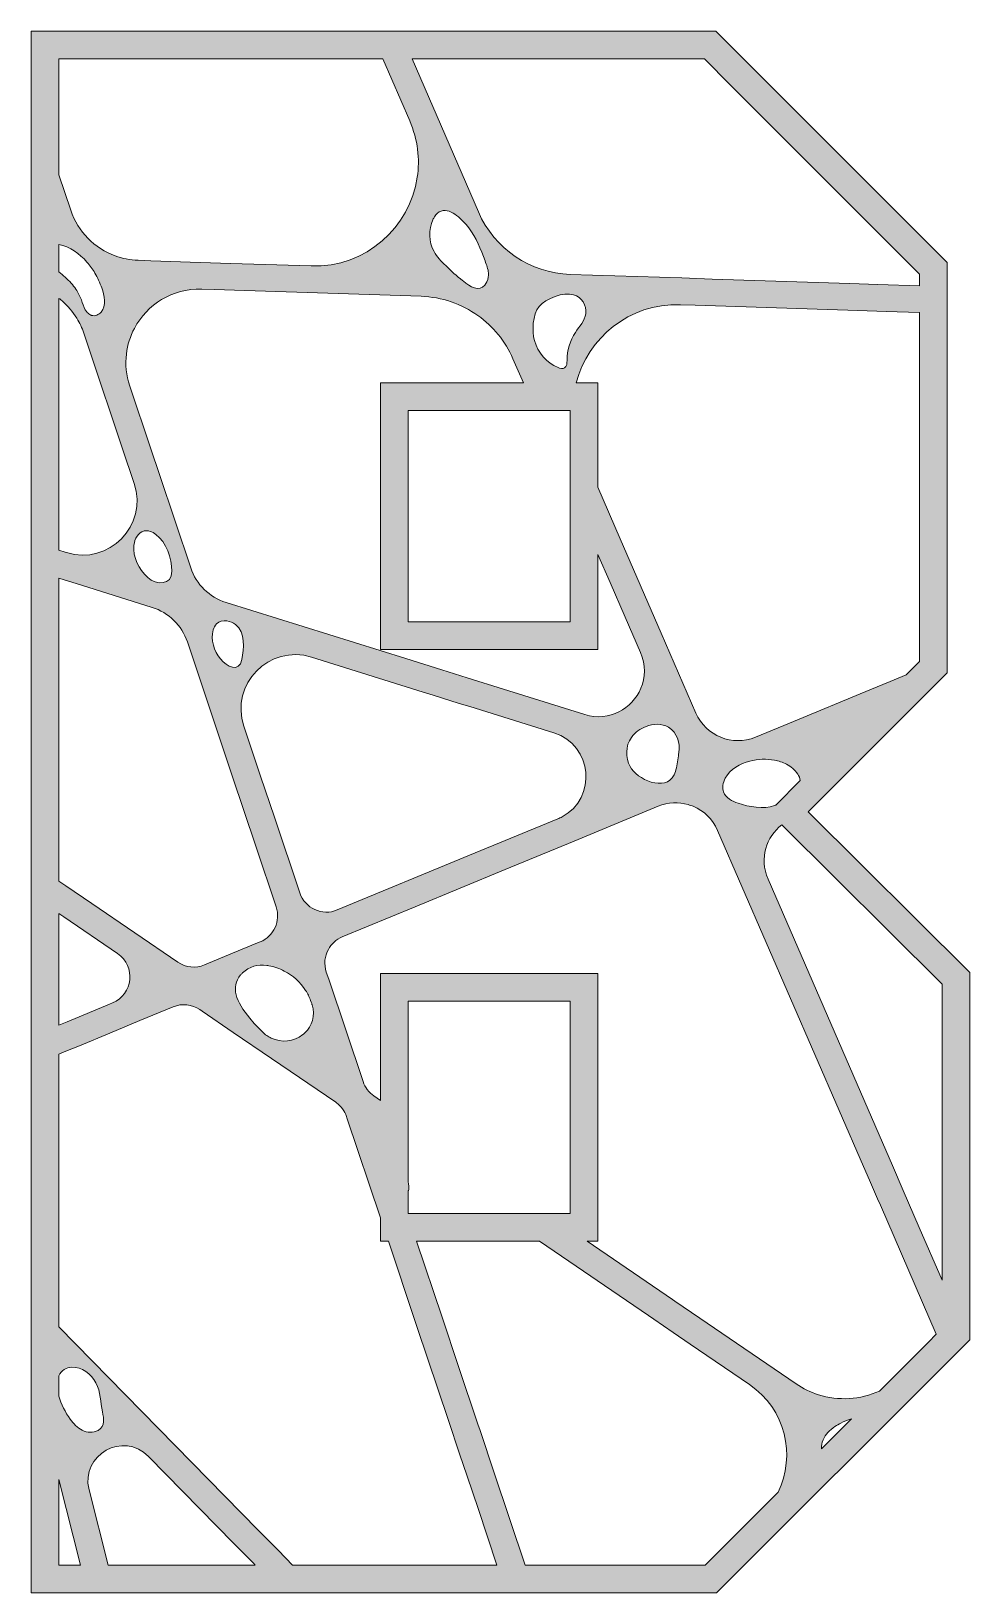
# Model space of a CAD drawing. Extents: x -1650 to 2650, y -4022 to 3022.
# Drawn here: x 183.4 to 450, y 2578.2 to 3021.8 of the extents above; entities that cross this region are included whole.
import ezdxf

# ---------------------------------------------------------------- set-up
doc = ezdxf.new("R2010")
doc.units = 0
doc.header["$MEASUREMENT"] = 0
doc.layers.add('Layer 1', color=7, linetype='Continuous')

msp = doc.modelspace()

# ---------------------------------------------------------------- hatches: boundary and pattern name
at = {"layer": 'Layer 1', "true_color": 0xffffff}
h = msp.add_hatch(color=7, dxfattribs=at)
h.dxf.hatch_style = 2
h.paths.add_polyline_path([(404.07, 2800.02), (443.58, 2839.52), (443.58, 2956.04), (377.86, 3021.75), (183.41, 3021.75), (183.41, 2578.25), (378.09, 2578.25), (410.77, 2610.89), (413.37, 2613.48), (423.48, 2623.58), (450, 2650.07), (450, 2754.38)])
edge = h.paths.add_edge_path()
edge.add_spline(control_points=[(435.72, 2842.77), (435.72, 2842.77), (431.91, 2838.96), (431.91, 2838.96), (431.91, 2838.96), (427.4, 2837.1), (427.4, 2837.1), (427.4, 2837.1), (421.65, 2834.71), (421.65, 2834.71), (421.65, 2834.71), (398.78, 2825.26), (398.78, 2825.26), (398.78, 2825.26), (389.1, 2821.26), (389.1, 2821.26), (382.55, 2818.56), (375.04, 2821.6), (372.22, 2828.1), (372.22, 2828.1), (362.38, 2850.78), (362.38, 2850.78), (362.38, 2850.78), (350.73, 2877.62), (350.73, 2877.62), (350.73, 2877.62), (344.36, 2892.28), (344.36, 2892.28), (344.36, 2892.28), (344.36, 2921.92), (344.36, 2921.92), (344.36, 2921.92), (338.23, 2921.92), (338.23, 2921.92), (341.53, 2934.57), (353.14, 2944.54), (367.79, 2944.07), (367.79, 2944.07), (371.98, 2943.93), (371.98, 2943.93), (371.98, 2943.93), (380.75, 2943.64), (380.75, 2943.64), (380.75, 2943.64), (418.2, 2942.43), (418.2, 2942.43), (418.2, 2942.43), (426.23, 2942.17), (426.23, 2942.17), (426.23, 2942.17), (435.72, 2941.86), (435.72, 2941.86), (435.72, 2941.86), (435.72, 2842.77), (435.72, 2842.77)], knot_values=[0, 0, 0, 0, 1, 1, 1, 2, 2, 2, 3, 3, 3, 4, 4, 4, 5, 5, 5, 6, 6, 6, 7, 7, 7, 8, 8, 8, 9, 9, 9, 10, 10, 10, 11, 11, 11, 12, 12, 12, 13, 13, 13, 14, 14, 14, 15, 15, 15, 16, 16, 16, 17, 17, 17, 18, 18, 18, 18], degree=3, periodic=1)
edge = h.paths.add_edge_path()
edge.add_spline(control_points=[(270.36, 2772.17), (266.06, 2770.4), (261.17, 2772.63), (259.69, 2777.03), (259.69, 2777.03), (252.47, 2798.56), (252.47, 2798.56), (252.47, 2798.56), (248.58, 2810.18), (248.58, 2810.18), (248.58, 2810.18), (243.82, 2824.34), (243.82, 2824.34), (239.82, 2836.28), (251.03, 2847.72), (263.05, 2843.97), (263.05, 2843.97), (294.76, 2834.06), (294.76, 2834.06), (294.76, 2834.06), (297.62, 2833.17), (297.62, 2833.17), (297.62, 2833.17), (305, 2830.86), (305, 2830.86), (305, 2830.86), (307.95, 2829.94), (307.95, 2829.94), (307.95, 2829.94), (331.87, 2822.47), (331.87, 2822.47), (343.03, 2818.99), (344.13, 2803.91), (334.2, 2798.64), (333.8, 2798.42), (333.39, 2798.24), (332.96, 2798.06), (332.96, 2798.06), (307.92, 2787.7), (307.92, 2787.7), (307.92, 2787.7), (270.36, 2772.17), (270.36, 2772.17)], knot_values=[0, 0, 0, 0, 1, 1, 1, 2, 2, 2, 3, 3, 3, 4, 4, 4, 5, 5, 5, 6, 6, 6, 7, 7, 7, 8, 8, 8, 9, 9, 9, 10, 10, 10, 11, 11, 11, 12, 12, 12, 13, 13, 13, 14, 14, 14, 14], degree=3, periodic=1)
edge = h.paths.add_edge_path()
edge.add_spline(control_points=[(261.35, 2749.32), (261.92, 2748.43), (262.4, 2747.49), (262.78, 2746.49), (263.07, 2745.72), (263.18, 2745.27), (263.18, 2745.27), (264.23, 2742.13), (263.18, 2739.22), (261.14, 2737.28), (260.96, 2737.1), (260.76, 2736.93), (260.56, 2736.78), (257.99, 2734.72), (254.5, 2734.42), (251.61, 2735.77), (250.7, 2736.19), (249.86, 2736.77), (249.11, 2737.52), (247.81, 2738.83), (246.59, 2740.13), (245.51, 2741.41), (243.57, 2743.72), (242.13, 2745.97), (241.61, 2748.11), (241.12, 2750.09), (241.43, 2751.97), (242.88, 2753.71), (243.06, 2753.92), (243.24, 2754.12), (243.44, 2754.31), (245.24, 2756.06), (247.81, 2756.82), (250.33, 2756.45), (250.52, 2756.42), (250.73, 2756.38), (250.92, 2756.35), (252.46, 2756.06), (253.93, 2755.55), (255.3, 2754.84), (257.74, 2753.57), (259.84, 2751.69), (261.35, 2749.32)], knot_values=[0, 0, 0, 0, 1, 1, 1, 2, 2, 2, 3, 3, 3, 4, 4, 4, 5, 5, 5, 6, 6, 6, 7, 7, 7, 8, 8, 8, 9, 9, 9, 10, 10, 10, 11, 11, 11, 12, 12, 12, 13, 13, 13, 14, 14, 14, 14], degree=3, periodic=1)
edge = h.paths.add_edge_path()
edge.add_spline(control_points=[(237.19, 2843.46), (235.37, 2845.78), (234.27, 2848.89), (235.09, 2851.72), (235.28, 2852.35), (235.57, 2852.96), (236.04, 2853.42), (236.79, 2854.16), (237.93, 2854.39), (238.97, 2854.25), (239.87, 2854.13), (240.73, 2853.77), (241.43, 2853.22), (244.29, 2850.95), (243.83, 2846.47), (243.22, 2843.28), (242.49, 2839.47), (238.96, 2841.23), (237.19, 2843.46)], knot_values=[0, 0, 0, 0, 1, 1, 1, 2, 2, 2, 3, 3, 3, 4, 4, 4, 5, 5, 5, 6, 6, 6, 6], degree=3, periodic=1)
edge = h.paths.add_edge_path()
edge.add_spline(control_points=[(340.68, 2827.69), (340.68, 2827.69), (317.54, 2834.92), (317.54, 2834.92), (317.54, 2834.92), (307.22, 2838.14), (307.22, 2838.14), (307.22, 2838.14), (300.06, 2840.38), (300.06, 2840.38), (300.06, 2840.38), (289.81, 2843.58), (289.81, 2843.58), (289.81, 2843.58), (238.75, 2859.53), (238.75, 2859.53), (234.03, 2861), (230.3, 2864.65), (228.72, 2869.35), (228.72, 2869.35), (219.83, 2895.85), (219.83, 2895.85), (219.83, 2895.85), (217.38, 2903.18), (217.38, 2903.18), (217.38, 2903.18), (211.4, 2920.99), (211.4, 2920.99), (210.37, 2924.06), (210.09, 2927.14), (210.45, 2930.08), (210.75, 2932.66), (211.54, 2935.14), (212.73, 2937.37), (216.29, 2944.07), (223.4, 2948.76), (231.86, 2948.48), (231.86, 2948.48), (235.39, 2948.37), (235.39, 2948.37), (235.39, 2948.37), (244.11, 2948.08), (244.11, 2948.08), (244.11, 2948.08), (294.14, 2946.46), (294.14, 2946.46), (300.07, 2946.27), (305.65, 2944.31), (310.3, 2941), (314.59, 2937.96), (318.06, 2933.75), (320.24, 2928.72), (320.24, 2928.72), (323.2, 2921.92), (323.2, 2921.92), (323.2, 2921.92), (282.63, 2921.92), (282.63, 2921.92), (282.63, 2921.92), (282.63, 2846.14), (282.63, 2846.14), (282.63, 2846.14), (344.36, 2846.14), (344.36, 2846.14), (344.36, 2846.14), (344.36, 2873.16), (344.36, 2873.16), (344.36, 2873.16), (347.84, 2865.14), (347.84, 2865.14), (347.84, 2865.14), (352.12, 2855.3), (352.12, 2855.3), (352.12, 2855.3), (356.47, 2845.27), (356.47, 2845.27), (357.99, 2841.75), (357.85, 2838.18), (356.58, 2835.14), (354.15, 2829.36), (347.63, 2825.52), (340.68, 2827.69)], knot_values=[0, 0, 0, 0, 1, 1, 1, 2, 2, 2, 3, 3, 3, 4, 4, 4, 5, 5, 5, 6, 6, 6, 7, 7, 7, 8, 8, 8, 9, 9, 9, 10, 10, 10, 11, 11, 11, 12, 12, 12, 13, 13, 13, 14, 14, 14, 15, 15, 15, 16, 16, 16, 17, 17, 17, 18, 18, 18, 19, 19, 19, 20, 20, 20, 21, 21, 21, 22, 22, 22, 23, 23, 23, 24, 24, 24, 25, 25, 25, 26, 26, 26, 27, 27, 27, 27], degree=3, periodic=1)
edge = h.paths.add_edge_path()
edge.add_spline(control_points=[(215.46, 2879.81), (216.62, 2880.07), (217.83, 2879.57), (218.79, 2878.86), (221.85, 2876.6), (223.29, 2872.09), (223.38, 2868.4), (223.47, 2864.3), (218.88, 2864.39), (216.49, 2866.62), (213.97, 2868.98), (212.21, 2872.39), (212.59, 2875.82), (212.79, 2877.56), (213.76, 2879.43), (215.46, 2879.81)], knot_values=[0, 0, 0, 0, 1, 1, 1, 2, 2, 2, 3, 3, 3, 4, 4, 4, 5, 5, 5, 5], degree=3, periodic=1)
edge = h.paths.add_edge_path()
edge.add_spline(control_points=[(297.51, 2968.23), (297.64, 2968.52), (297.8, 2968.81), (297.98, 2969.08), (298.44, 2969.8), (299.05, 2970.42), (299.84, 2970.69), (301.34, 2971.22), (302.97, 2970.39), (304.24, 2969.41), (305.59, 2968.37), (306.71, 2967.18), (307.69, 2965.89), (309.77, 2963.1), (311.12, 2959.84), (312.33, 2956.5), (312.76, 2955.29), (313.2, 2954.22), (313.29, 2953.11), (313.36, 2952.3), (313.24, 2951.47), (312.81, 2950.54), (311.49, 2947.75), (308.94, 2948.55), (306.89, 2950.16), (306.57, 2950.41), (306.26, 2950.66), (305.94, 2950.92), (304.28, 2952.26), (302.67, 2953.68), (301.14, 2955.18), (299.89, 2956.39), (298.67, 2957.67), (297.83, 2959.19), (296.32, 2961.93), (296.19, 2965.39), (297.51, 2968.23)], knot_values=[0, 0, 0, 0, 1, 1, 1, 2, 2, 2, 3, 3, 3, 4, 4, 4, 5, 5, 5, 6, 6, 6, 7, 7, 7, 8, 8, 8, 9, 9, 9, 10, 10, 10, 11, 11, 11, 12, 12, 12, 12], degree=3, periodic=1)
h.paths.add_polyline_path([(336.51, 2914.06), (336.51, 2853.99), (290.49, 2853.99), (290.49, 2914.06)])
edge = h.paths.add_edge_path()
edge.add_spline(control_points=[(327.71, 2943.6), (329.59, 2945.94), (334.64, 2947.72), (337.47, 2946.93), (339.72, 2946.29), (341.3, 2943.84), (340.94, 2941.52), (340.63, 2939.5), (339.11, 2937.92), (337.99, 2936.2), (336.47, 2933.86), (335.63, 2931.08), (335.6, 2928.28), (335.6, 2927.49), (335.58, 2926.53), (334.9, 2926.11), (334.35, 2925.77), (333.64, 2925.97), (333.05, 2926.22), (329.83, 2927.6), (327.3, 2930.5), (326.37, 2933.87), (325.59, 2936.68), (325.77, 2941.19), (327.71, 2943.6)], knot_values=[0, 0, 0, 0, 1, 1, 1, 2, 2, 2, 3, 3, 3, 4, 4, 4, 5, 5, 5, 6, 6, 6, 7, 7, 7, 8, 8, 8, 8], degree=3, periodic=1)
edge = h.paths.add_edge_path()
edge.add_spline(control_points=[(353.87, 2821.16), (354.89, 2822.61), (356.41, 2823.68), (358.07, 2824.3), (359.07, 2824.69), (360.16, 2824.91), (361.24, 2824.91), (362.37, 2824.91), (363.5, 2824.65), (364.47, 2824.06), (366.89, 2822.6), (367.75, 2819.57), (367.37, 2816.9), (367.21, 2815.75), (367.02, 2814.02), (366.67, 2812.53), (366.5, 2811.79), (366.3, 2811.11), (366.03, 2810.59), (363.5, 2805.52), (355.45, 2809.31), (353.5, 2812.9), (352.12, 2815.45), (352.21, 2818.78), (353.87, 2821.16)], knot_values=[0, 0, 0, 0, 1, 1, 1, 2, 2, 2, 3, 3, 3, 4, 4, 4, 5, 5, 5, 6, 6, 6, 7, 7, 7, 8, 8, 8, 8], degree=3, periodic=1)
edge = h.paths.add_edge_path()
edge.add_spline(control_points=[(384.23, 2802.47), (382.5, 2803.04), (380.7, 2803.99), (380.06, 2805.7), (379.85, 2806.27), (379.79, 2806.89), (379.87, 2807.5), (379.94, 2808.25), (380.2, 2808.98), (380.55, 2809.64), (381.95, 2812.21), (384.74, 2813.73), (387.56, 2814.45), (389.84, 2815.03), (392.26, 2815.17), (394.56, 2814.72), (395.73, 2814.49), (396.86, 2814.11), (397.93, 2813.56), (399.2, 2812.9), (400.37, 2811.98), (401.13, 2810.77), (401.49, 2810.2), (401.75, 2809.57), (401.87, 2808.92), (401.87, 2808.92), (394.92, 2801.97), (394.92, 2801.97), (394.78, 2801.92), (394.65, 2801.87), (394.53, 2801.83), (391.44, 2800.7), (387.26, 2801.47), (384.23, 2802.47)], knot_values=[0, 0, 0, 0, 1, 1, 1, 2, 2, 2, 3, 3, 3, 4, 4, 4, 5, 5, 5, 6, 6, 6, 7, 7, 7, 8, 8, 8, 9, 9, 9, 10, 10, 10, 11, 11, 11, 11], degree=3, periodic=1)
edge = h.paths.add_edge_path()
edge.add_spline(control_points=[(374.61, 3013.9), (374.61, 3013.9), (382.03, 3006.47), (382.03, 3006.47), (382.03, 3006.47), (406.28, 2982.23), (406.28, 2982.23), (406.28, 2982.23), (422.97, 2965.53), (422.97, 2965.53), (422.97, 2965.53), (435.72, 2952.78), (435.72, 2952.78), (435.72, 2952.78), (435.72, 2949.47), (435.72, 2949.47), (435.72, 2949.47), (423.92, 2949.86), (423.92, 2949.86), (423.92, 2949.86), (415.9, 2950.12), (415.9, 2950.12), (415.9, 2950.12), (376.85, 2951.38), (376.85, 2951.38), (376.85, 2951.38), (368.26, 2951.67), (368.26, 2951.67), (368.26, 2951.67), (336.54, 2952.69), (336.54, 2952.69), (325.14, 2953.06), (314.98, 2959.97), (310.44, 2970.43), (310.44, 2970.43), (291.57, 3013.9), (291.57, 3013.9), (291.57, 3013.9), (374.61, 3013.9), (374.61, 3013.9)], knot_values=[0, 0, 0, 0, 1, 1, 1, 2, 2, 2, 3, 3, 3, 4, 4, 4, 5, 5, 5, 6, 6, 6, 7, 7, 7, 8, 8, 8, 9, 9, 9, 10, 10, 10, 11, 11, 11, 12, 12, 12, 13, 13, 13, 13], degree=3, periodic=1)
edge = h.paths.add_edge_path()
edge.add_spline(control_points=[(191.27, 3013.9), (191.27, 3013.9), (283.27, 3013.9), (283.27, 3013.9), (283.27, 3013.9), (290.91, 2996.31), (290.91, 2996.31), (293.23, 2990.96), (293.84, 2985.46), (293.07, 2980.27), (290.96, 2966.22), (278.7, 2954.57), (262.89, 2955.09), (262.89, 2955.09), (240.09, 2955.83), (240.09, 2955.83), (240.09, 2955.83), (231.37, 2956.11), (231.37, 2956.11), (231.37, 2956.11), (217.35, 2956.57), (217.35, 2956.57), (217.35, 2956.57), (213.76, 2956.69), (213.76, 2956.69), (211.49, 2956.76), (209.3, 2957.2), (207.24, 2957.96), (201.41, 2960.1), (196.71, 2964.79), (194.66, 2970.9), (194.66, 2970.9), (191.27, 2981.01), (191.27, 2981.01), (191.27, 2981.01), (191.27, 3013.9), (191.27, 3013.9)], knot_values=[0, 0, 0, 0, 1, 1, 1, 2, 2, 2, 3, 3, 3, 4, 4, 4, 5, 5, 5, 6, 6, 6, 7, 7, 7, 8, 8, 8, 9, 9, 9, 10, 10, 10, 11, 11, 11, 12, 12, 12, 12], degree=3, periodic=1)
edge = h.paths.add_edge_path()
edge.add_spline(control_points=[(191.27, 2961.16), (191.27, 2961.16), (191.28, 2961.16), (191.28, 2961.16), (194.42, 2960.64), (197.12, 2958.57), (199.24, 2956.19), (200.12, 2955.2), (200.86, 2954.17), (201.5, 2953.08), (202.28, 2951.74), (202.91, 2950.34), (203.45, 2948.83), (204.19, 2946.78), (204.81, 2943.78), (203.27, 2941.96), (202.62, 2941.19), (201.52, 2940.75), (200.56, 2941.05), (200.47, 2941.07), (200.38, 2941.11), (200.3, 2941.15), (199.94, 2941.31), (199.61, 2941.57), (199.34, 2941.87), (199.12, 2942.11), (198.94, 2942.37), (198.77, 2942.65), (198.29, 2943.51), (198.02, 2944.51), (197.67, 2945.44), (197.26, 2946.51), (196.75, 2947.54), (196.11, 2948.49), (195.7, 2949.1), (195.25, 2949.69), (194.75, 2950.23), (193.7, 2951.39), (192.47, 2952.37), (191.27, 2953.38), (191.27, 2953.38), (191.27, 2961.16), (191.27, 2961.16)], knot_values=[0, 0, 0, 0, 1, 1, 1, 2, 2, 2, 3, 3, 3, 4, 4, 4, 5, 5, 5, 6, 6, 6, 7, 7, 7, 8, 8, 8, 9, 9, 9, 10, 10, 10, 11, 11, 11, 12, 12, 12, 13, 13, 13, 14, 14, 14, 14], degree=3, periodic=1)
edge = h.paths.add_edge_path()
edge.add_spline(control_points=[(191.27, 2945.88), (191.58, 2945.65), (191.88, 2945.4), (192.17, 2945.14), (193.81, 2943.75), (195.23, 2942.09), (196.37, 2940.22), (196.77, 2939.57), (197.14, 2938.88), (197.47, 2938.18), (197.8, 2937.47), (198.1, 2936.73), (198.35, 2935.98), (198.35, 2935.98), (199.58, 2932.31), (199.58, 2932.31), (199.58, 2932.31), (209.74, 2902.03), (209.74, 2902.03), (209.74, 2902.03), (212.19, 2894.71), (212.19, 2894.71), (212.19, 2894.71), (212.66, 2893.31), (212.66, 2893.31), (216.66, 2881.37), (205.45, 2869.93), (193.44, 2873.68), (193.44, 2873.68), (193.03, 2873.81), (193.03, 2873.81), (193.03, 2873.81), (191.27, 2874.36), (191.27, 2874.36), (191.27, 2874.36), (191.27, 2945.88), (191.27, 2945.88)], knot_values=[0, 0, 0, 0, 1, 1, 1, 2, 2, 2, 3, 3, 3, 4, 4, 4, 5, 5, 5, 6, 6, 6, 7, 7, 7, 8, 8, 8, 9, 9, 9, 10, 10, 10, 11, 11, 11, 12, 12, 12, 12], degree=3, periodic=1)
edge = h.paths.add_edge_path()
edge.add_spline(control_points=[(191.27, 2866.38), (191.27, 2866.38), (197.67, 2864.38), (197.67, 2864.38), (197.67, 2864.38), (217.73, 2858.12), (217.73, 2858.12), (222.45, 2856.65), (226.18, 2853), (227.76, 2848.31), (227.76, 2848.31), (240.51, 2810.26), (240.51, 2810.26), (240.51, 2810.26), (247.23, 2790.25), (247.23, 2790.25), (247.23, 2790.25), (252.99, 2773.08), (252.99, 2773.08), (254.33, 2769.08), (252.35, 2764.73), (248.45, 2763.12), (248.45, 2763.12), (247.73, 2762.82), (247.73, 2762.82), (247.73, 2762.82), (240.61, 2759.87), (240.61, 2759.87), (240.61, 2759.87), (232.63, 2756.57), (232.63, 2756.57), (230.13, 2755.54), (227.28, 2755.83), (225.05, 2757.36), (225.05, 2757.36), (200.6, 2774.04), (200.6, 2774.04), (200.6, 2774.04), (193.25, 2779.04), (193.25, 2779.04), (193.25, 2779.04), (191.27, 2780.39), (191.27, 2780.39), (191.27, 2780.39), (191.27, 2866.38), (191.27, 2866.38)], knot_values=[0, 0, 0, 0, 1, 1, 1, 2, 2, 2, 3, 3, 3, 4, 4, 4, 5, 5, 5, 6, 6, 6, 7, 7, 7, 8, 8, 8, 9, 9, 9, 10, 10, 10, 11, 11, 11, 12, 12, 12, 13, 13, 13, 14, 14, 14, 15, 15, 15, 15], degree=3, periodic=1)
edge = h.paths.add_edge_path()
edge.add_spline(control_points=[(191.27, 2771.18), (191.27, 2771.18), (192.72, 2770.19), (192.72, 2770.19), (192.72, 2770.19), (207.95, 2759.8), (207.95, 2759.8), (213.21, 2756.21), (212.39, 2748.21), (206.49, 2745.76), (206.49, 2745.76), (205.67, 2745.42), (205.67, 2745.42), (205.67, 2745.42), (193.58, 2740.42), (193.58, 2740.42), (193.58, 2740.42), (191.27, 2739.47), (191.27, 2739.47), (191.27, 2739.47), (191.27, 2771.18), (191.27, 2771.18)], knot_values=[0, 0, 0, 0, 1, 1, 1, 2, 2, 2, 3, 3, 3, 4, 4, 4, 5, 5, 5, 6, 6, 6, 7, 7, 7, 7], degree=3, periodic=1)
h.paths.add_polyline_path([(191.27, 2586.1), (191.27, 2610.38), (197.39, 2586.1)])
edge = h.paths.add_edge_path()
edge.add_spline(control_points=[(194.48, 2627.56), (193.04, 2629.54), (191.95, 2631.77), (191.27, 2634.12), (191.27, 2634.12), (191.27, 2639.9), (191.27, 2639.9), (191.62, 2640.63), (192.13, 2641.26), (192.8, 2641.67), (193.43, 2642.06), (194.18, 2642.25), (194.92, 2642.29), (197.79, 2642.44), (200.43, 2640.39), (201.79, 2637.85), (203.2, 2635.2), (203.1, 2632.48), (203.64, 2629.64), (204, 2627.66), (204.54, 2625.68), (202.39, 2624.38), (201.04, 2623.57), (199.28, 2623.7), (197.89, 2624.4), (196.49, 2625.1), (195.4, 2626.3), (194.48, 2627.56)], knot_values=[0, 0, 0, 0, 1, 1, 1, 2, 2, 2, 3, 3, 3, 4, 4, 4, 5, 5, 5, 6, 6, 6, 7, 7, 7, 8, 8, 8, 9, 9, 9, 9], degree=3, periodic=1)
edge = h.paths.add_edge_path()
edge.add_spline(control_points=[(205.24, 2586.1), (205.24, 2586.1), (199.84, 2607.51), (199.84, 2607.51), (197.34, 2617.43), (209.56, 2624.29), (216.73, 2616.98), (216.73, 2616.98), (240.97, 2592.25), (240.97, 2592.25), (240.97, 2592.25), (246.51, 2586.61), (246.51, 2586.61), (246.51, 2586.61), (247, 2586.1), (247, 2586.1), (247, 2586.1), (205.24, 2586.1), (205.24, 2586.1)], knot_values=[0, 0, 0, 0, 1, 1, 1, 2, 2, 2, 3, 3, 3, 4, 4, 4, 5, 5, 5, 6, 6, 6, 6], degree=3, periodic=1)
edge = h.paths.add_edge_path()
edge.add_spline(control_points=[(257.67, 2586.1), (257.67, 2586.1), (255.76, 2588.04), (255.76, 2588.04), (255.76, 2588.04), (253.43, 2590.42), (253.43, 2590.42), (253.43, 2590.42), (247.9, 2596.06), (247.9, 2596.06), (247.9, 2596.06), (191.27, 2653.81), (191.27, 2653.81), (191.27, 2653.81), (191.27, 2731.24), (191.27, 2731.24), (191.27, 2731.24), (192.79, 2731.86), (192.79, 2731.86), (192.79, 2731.86), (197.08, 2733.63), (197.08, 2733.63), (197.08, 2733.63), (205.77, 2737.23), (205.77, 2737.23), (205.77, 2737.23), (214.27, 2740.75), (214.27, 2740.75), (214.27, 2740.75), (223.73, 2744.66), (223.73, 2744.66), (226.22, 2745.69), (229.08, 2745.39), (231.31, 2743.87), (231.31, 2743.87), (232, 2743.4), (232, 2743.4), (232, 2743.4), (240.8, 2737.4), (240.8, 2737.4), (240.8, 2737.4), (251.65, 2730), (251.65, 2730), (251.65, 2730), (269.9, 2717.56), (269.9, 2717.56), (269.98, 2717.5), (270.06, 2717.44), (270.14, 2717.38), (271.47, 2716.4), (272.46, 2715.04), (272.98, 2713.48), (272.98, 2713.48), (273.08, 2713.17), (273.08, 2713.17), (273.08, 2713.17), (282.63, 2684.69), (282.63, 2684.69), (282.63, 2684.69), (282.63, 2678.08), (282.63, 2678.08), (282.63, 2678.08), (284.86, 2678.08), (284.86, 2678.08), (284.86, 2678.08), (292.51, 2655.27), (292.51, 2655.27), (292.51, 2655.27), (293.06, 2653.62), (293.06, 2653.62), (293.06, 2653.62), (301.91, 2627.22), (301.91, 2627.22), (301.91, 2627.22), (305.1, 2617.75), (305.1, 2617.75), (305.1, 2617.75), (307.24, 2611.34), (307.24, 2611.34), (307.24, 2611.34), (310.33, 2602.15), (310.33, 2602.15), (310.33, 2602.15), (315.71, 2586.1), (315.71, 2586.1), (315.71, 2586.1), (257.67, 2586.1), (257.67, 2586.1)], knot_values=[0, 0, 0, 0, 1, 1, 1, 2, 2, 2, 3, 3, 3, 4, 4, 4, 5, 5, 5, 6, 6, 6, 7, 7, 7, 8, 8, 8, 9, 9, 9, 10, 10, 10, 11, 11, 11, 12, 12, 12, 13, 13, 13, 14, 14, 14, 15, 15, 15, 16, 16, 16, 17, 17, 17, 18, 18, 18, 19, 19, 19, 20, 20, 20, 21, 21, 21, 22, 22, 22, 23, 23, 23, 24, 24, 24, 25, 25, 25, 26, 26, 26, 27, 27, 27, 28, 28, 28, 29, 29, 29, 29], degree=3, periodic=1)
edge = h.paths.add_edge_path()
edge.add_spline(control_points=[(290.49, 2694.95), (290.49, 2694.95), (290.49, 2746.3), (290.49, 2746.3), (290.49, 2746.3), (336.51, 2746.3), (336.51, 2746.3), (336.51, 2746.3), (336.51, 2685.94), (336.51, 2685.94), (336.51, 2685.94), (290.49, 2685.94), (290.49, 2685.94), (290.49, 2685.94), (290.49, 2692.39), (290.49, 2692.39), (290.54, 2692.48), (290.58, 2692.57), (290.64, 2692.66), (290.76, 2693.34), (290.67, 2694.18), (290.49, 2694.95)], knot_values=[0, 0, 0, 0, 1, 1, 1, 2, 2, 2, 3, 3, 3, 4, 4, 4, 5, 5, 5, 6, 6, 6, 7, 7, 7, 7], degree=3, periodic=1)
edge = h.paths.add_edge_path()
edge.add_spline(control_points=[(395.58, 2606.82), (395.58, 2606.82), (374.84, 2586.1), (374.84, 2586.1), (374.84, 2586.1), (323.74, 2586.1), (323.74, 2586.1), (323.74, 2586.1), (314.94, 2612.34), (314.94, 2612.34), (314.94, 2612.34), (310.9, 2624.37), (310.9, 2624.37), (310.9, 2624.37), (310.3, 2626.15), (310.3, 2626.15), (310.3, 2626.15), (304.82, 2642.51), (304.82, 2642.51), (304.82, 2642.51), (300.12, 2656.51), (300.12, 2656.51), (300.12, 2656.51), (292.89, 2678.08), (292.89, 2678.08), (292.89, 2678.08), (327.78, 2678.08), (327.78, 2678.08), (327.78, 2678.08), (358.75, 2656.96), (358.75, 2656.96), (358.75, 2656.96), (360.27, 2655.92), (360.27, 2655.92), (360.27, 2655.92), (365.79, 2652.15), (365.79, 2652.15), (365.79, 2652.15), (370.58, 2648.89), (370.58, 2648.89), (370.58, 2648.89), (387.43, 2637.4), (387.43, 2637.4), (397.66, 2630.41), (400.65, 2617.25), (395.58, 2606.82)], knot_values=[0, 0, 0, 0, 1, 1, 1, 2, 2, 2, 3, 3, 3, 4, 4, 4, 5, 5, 5, 6, 6, 6, 7, 7, 7, 8, 8, 8, 9, 9, 9, 10, 10, 10, 11, 11, 11, 12, 12, 12, 13, 13, 13, 14, 14, 14, 15, 15, 15, 15], degree=3, periodic=1)
edge = h.paths.add_edge_path()
edge.add_spline(control_points=[(412.56, 2623.78), (412.56, 2623.78), (407.9, 2619.13), (407.9, 2619.13), (407.86, 2619.99), (407.98, 2620.85), (408.32, 2621.65), (408.98, 2623.25), (410.25, 2624.47), (411.69, 2625.44), (412.23, 2625.82), (412.81, 2626.16), (413.38, 2626.45), (414.25, 2626.92), (415.31, 2627.34), (416.4, 2627.62), (416.4, 2627.62), (416.41, 2627.62), (416.41, 2627.62), (416.41, 2627.62), (412.56, 2623.78), (412.56, 2623.78)], knot_values=[0, 0, 0, 0, 1, 1, 1, 2, 2, 2, 3, 3, 3, 4, 4, 4, 5, 5, 5, 6, 6, 6, 7, 7, 7, 7], degree=3, periodic=1)
edge = h.paths.add_edge_path()
edge.add_spline(control_points=[(438.23, 2649.43), (438.23, 2649.43), (424.32, 2635.53), (424.32, 2635.53), (418.89, 2633.07), (412.7, 2632.69), (406.99, 2634.51), (404.79, 2635.2), (402.66, 2636.23), (400.68, 2637.58), (400.68, 2637.58), (373.28, 2656.26), (373.28, 2656.26), (373.28, 2656.26), (366.23, 2661.07), (366.23, 2661.07), (366.23, 2661.07), (365.59, 2661.51), (365.59, 2661.51), (365.59, 2661.51), (341.29, 2678.08), (341.29, 2678.08), (341.29, 2678.08), (344.36, 2678.08), (344.36, 2678.08), (344.36, 2678.08), (344.36, 2754.16), (344.36, 2754.16), (344.36, 2754.16), (282.63, 2754.16), (282.63, 2754.16), (282.63, 2754.16), (282.63, 2718.08), (282.63, 2718.08), (282.63, 2718.08), (280.76, 2719.37), (280.76, 2719.37), (279.31, 2720.35), (278.23, 2721.78), (277.67, 2723.43), (277.67, 2723.43), (267.9, 2752.54), (267.9, 2752.54), (267.9, 2752.54), (267.23, 2754.55), (267.23, 2754.55), (266.49, 2756.76), (266.76, 2759.07), (267.81, 2760.97), (268.66, 2762.52), (270.02, 2763.79), (271.77, 2764.52), (271.77, 2764.52), (292.48, 2773.08), (292.48, 2773.08), (292.48, 2773.08), (318.02, 2783.64), (318.02, 2783.64), (318.02, 2783.64), (337.65, 2791.75), (337.65, 2791.75), (337.65, 2791.75), (361.5, 2801.61), (361.5, 2801.61), (364.32, 2802.79), (367.33, 2802.88), (370.05, 2802.09), (370.53, 2801.96), (371, 2801.8), (371.46, 2801.61), (374.46, 2800.36), (377, 2797.99), (378.39, 2794.78), (378.39, 2794.78), (419.82, 2699.34), (419.82, 2699.34), (419.82, 2699.34), (421.53, 2695.39), (421.53, 2695.39), (421.53, 2695.39), (423.82, 2690.11), (423.82, 2690.11), (423.82, 2690.11), (424.6, 2688.32), (424.6, 2688.32), (424.6, 2688.32), (440.5, 2651.69), (440.5, 2651.69), (440.5, 2651.69), (438.23, 2649.43), (438.23, 2649.43)], knot_values=[0, 0, 0, 0, 1, 1, 1, 2, 2, 2, 3, 3, 3, 4, 4, 4, 5, 5, 5, 6, 6, 6, 7, 7, 7, 8, 8, 8, 9, 9, 9, 10, 10, 10, 11, 11, 11, 12, 12, 12, 13, 13, 13, 14, 14, 14, 15, 15, 15, 16, 16, 16, 17, 17, 17, 18, 18, 18, 19, 19, 19, 20, 20, 20, 21, 21, 21, 22, 22, 22, 23, 23, 23, 24, 24, 24, 25, 25, 25, 26, 26, 26, 27, 27, 27, 28, 28, 28, 29, 29, 29, 30, 30, 30, 30], degree=3, periodic=1)
edge = h.paths.add_edge_path()
edge.add_spline(control_points=[(442.14, 2667.02), (442.14, 2667.02), (435.63, 2682.02), (435.63, 2682.02), (435.63, 2682.02), (431.08, 2692.51), (431.08, 2692.51), (431.08, 2692.51), (428.01, 2699.58), (428.01, 2699.58), (428.01, 2699.58), (424.22, 2708.31), (424.22, 2708.31), (424.22, 2708.31), (392.69, 2780.96), (392.69, 2780.96), (390.12, 2786.88), (392.26, 2792.95), (396.59, 2796.37), (396.59, 2796.37), (442.14, 2751.11), (442.14, 2751.11), (442.14, 2751.11), (442.14, 2667.02), (442.14, 2667.02)], knot_values=[0, 0, 0, 0, 1, 1, 1, 2, 2, 2, 3, 3, 3, 4, 4, 4, 5, 5, 5, 6, 6, 6, 7, 7, 7, 8, 8, 8, 8], degree=3, periodic=1)

# ---------------------------------------------------------------- linework, layer by layer
at = {"layer": 'Layer 1', "lineweight": 0}
for points in [[(404.07, 2800.02), (443.58, 2839.52), (443.58, 2956.04), (377.86, 3021.75), (183.41, 3021.75), (183.41, 2578.25), (378.09, 2578.25), (410.77, 2610.89), (413.37, 2613.48), (423.48, 2623.58), (450, 2650.07), (450, 2754.38), (404.07, 2800.02)], [(336.51, 2914.06), (336.51, 2853.99), (290.49, 2853.99), (290.49, 2914.06), (336.51, 2914.06)], [(191.27, 2586.1), (191.27, 2610.38), (197.39, 2586.1), (191.27, 2586.1)]]:
    msp.add_lwpolyline(points, dxfattribs=at)
for points, knots in [([(191.27, 3013.9), (191.27, 3013.9), (283.27, 3013.9), (283.27, 3013.9), (283.27, 3013.9), (290.91, 2996.31), (290.91, 2996.31), (293.23, 2990.96), (293.84, 2985.46), (293.07, 2980.27), (290.96, 2966.22), (278.7, 2954.57), (262.89, 2955.09), (262.89, 2955.09), (240.09, 2955.83), (240.09, 2955.83), (240.09, 2955.83), (231.37, 2956.11), (231.37, 2956.11), (231.37, 2956.11), (217.35, 2956.57), (217.35, 2956.57), (217.35, 2956.57), (213.76, 2956.69), (213.76, 2956.69), (211.49, 2956.76), (209.3, 2957.2), (207.24, 2957.96), (201.41, 2960.1), (196.71, 2964.79), (194.66, 2970.9), (194.66, 2970.9), (191.27, 2981.01), (191.27, 2981.01), (191.27, 2981.01), (191.27, 3013.9), (191.27, 3013.9)], [0, 0, 0, 0, 1, 1, 1, 2, 2, 2, 3, 3, 3, 4, 4, 4, 5, 5, 5, 6, 6, 6, 7, 7, 7, 8, 8, 8, 9, 9, 9, 10, 10, 10, 11, 11, 11, 12, 12, 12, 12]), ([(374.61, 3013.9), (374.61, 3013.9), (382.03, 3006.47), (382.03, 3006.47), (382.03, 3006.47), (406.28, 2982.23), (406.28, 2982.23), (406.28, 2982.23), (422.97, 2965.53), (422.97, 2965.53), (422.97, 2965.53), (435.72, 2952.78), (435.72, 2952.78), (435.72, 2952.78), (435.72, 2949.47), (435.72, 2949.47), (435.72, 2949.47), (423.92, 2949.86), (423.92, 2949.86), (423.92, 2949.86), (415.9, 2950.12), (415.9, 2950.12), (415.9, 2950.12), (376.85, 2951.38), (376.85, 2951.38), (376.85, 2951.38), (368.26, 2951.67), (368.26, 2951.67), (368.26, 2951.67), (336.54, 2952.69), (336.54, 2952.69), (325.14, 2953.06), (314.98, 2959.97), (310.44, 2970.43), (310.44, 2970.43), (291.57, 3013.9), (291.57, 3013.9), (291.57, 3013.9), (374.61, 3013.9), (374.61, 3013.9)], [0, 0, 0, 0, 1, 1, 1, 2, 2, 2, 3, 3, 3, 4, 4, 4, 5, 5, 5, 6, 6, 6, 7, 7, 7, 8, 8, 8, 9, 9, 9, 10, 10, 10, 11, 11, 11, 12, 12, 12, 13, 13, 13, 13]), ([(297.51, 2968.23), (297.64, 2968.52), (297.8, 2968.81), (297.98, 2969.08), (298.44, 2969.8), (299.05, 2970.42), (299.84, 2970.69), (301.34, 2971.22), (302.97, 2970.39), (304.24, 2969.41), (305.59, 2968.37), (306.71, 2967.18), (307.69, 2965.89), (309.77, 2963.1), (311.12, 2959.84), (312.33, 2956.5), (312.76, 2955.29), (313.2, 2954.22), (313.29, 2953.11), (313.36, 2952.3), (313.24, 2951.47), (312.81, 2950.54), (311.49, 2947.75), (308.94, 2948.55), (306.89, 2950.16), (306.57, 2950.41), (306.26, 2950.66), (305.94, 2950.92), (304.28, 2952.26), (302.67, 2953.68), (301.14, 2955.18), (299.89, 2956.39), (298.67, 2957.67), (297.83, 2959.19), (296.32, 2961.93), (296.19, 2965.39), (297.51, 2968.23)], [0, 0, 0, 0, 1, 1, 1, 2, 2, 2, 3, 3, 3, 4, 4, 4, 5, 5, 5, 6, 6, 6, 7, 7, 7, 8, 8, 8, 9, 9, 9, 10, 10, 10, 11, 11, 11, 12, 12, 12, 12]), ([(191.27, 2961.16), (191.27, 2961.16), (191.28, 2961.16), (191.28, 2961.16), (194.42, 2960.64), (197.12, 2958.57), (199.24, 2956.19), (200.12, 2955.2), (200.86, 2954.17), (201.5, 2953.08), (202.28, 2951.74), (202.91, 2950.34), (203.45, 2948.83), (204.19, 2946.78), (204.81, 2943.78), (203.27, 2941.96), (202.62, 2941.19), (201.52, 2940.75), (200.56, 2941.05), (200.47, 2941.07), (200.38, 2941.11), (200.3, 2941.15), (199.94, 2941.31), (199.61, 2941.57), (199.34, 2941.87), (199.12, 2942.11), (198.94, 2942.37), (198.77, 2942.65), (198.29, 2943.51), (198.02, 2944.51), (197.67, 2945.44), (197.26, 2946.51), (196.75, 2947.54), (196.11, 2948.49), (195.7, 2949.1), (195.25, 2949.69), (194.75, 2950.23), (193.7, 2951.39), (192.47, 2952.37), (191.27, 2953.38), (191.27, 2953.38), (191.27, 2961.16), (191.27, 2961.16)], [0, 0, 0, 0, 1, 1, 1, 2, 2, 2, 3, 3, 3, 4, 4, 4, 5, 5, 5, 6, 6, 6, 7, 7, 7, 8, 8, 8, 9, 9, 9, 10, 10, 10, 11, 11, 11, 12, 12, 12, 13, 13, 13, 14, 14, 14, 14]), ([(191.27, 2945.88), (191.58, 2945.65), (191.88, 2945.4), (192.17, 2945.14), (193.81, 2943.75), (195.23, 2942.09), (196.37, 2940.22), (196.77, 2939.57), (197.14, 2938.88), (197.47, 2938.18), (197.8, 2937.47), (198.1, 2936.73), (198.35, 2935.98), (198.35, 2935.98), (199.58, 2932.31), (199.58, 2932.31), (199.58, 2932.31), (209.74, 2902.03), (209.74, 2902.03), (209.74, 2902.03), (212.19, 2894.71), (212.19, 2894.71), (212.19, 2894.71), (212.66, 2893.31), (212.66, 2893.31), (216.66, 2881.37), (205.45, 2869.93), (193.44, 2873.68), (193.44, 2873.68), (193.03, 2873.81), (193.03, 2873.81), (193.03, 2873.81), (191.27, 2874.36), (191.27, 2874.36), (191.27, 2874.36), (191.27, 2945.88), (191.27, 2945.88)], [0, 0, 0, 0, 1, 1, 1, 2, 2, 2, 3, 3, 3, 4, 4, 4, 5, 5, 5, 6, 6, 6, 7, 7, 7, 8, 8, 8, 9, 9, 9, 10, 10, 10, 11, 11, 11, 12, 12, 12, 12]), ([(340.68, 2827.69), (340.68, 2827.69), (317.54, 2834.92), (317.54, 2834.92), (317.54, 2834.92), (307.22, 2838.14), (307.22, 2838.14), (307.22, 2838.14), (300.06, 2840.38), (300.06, 2840.38), (300.06, 2840.38), (289.81, 2843.58), (289.81, 2843.58), (289.81, 2843.58), (238.75, 2859.53), (238.75, 2859.53), (234.03, 2861), (230.3, 2864.65), (228.72, 2869.35), (228.72, 2869.35), (219.83, 2895.85), (219.83, 2895.85), (219.83, 2895.85), (217.38, 2903.18), (217.38, 2903.18), (217.38, 2903.18), (211.4, 2920.99), (211.4, 2920.99), (210.37, 2924.06), (210.09, 2927.14), (210.45, 2930.08), (210.75, 2932.66), (211.54, 2935.14), (212.73, 2937.37), (216.29, 2944.07), (223.4, 2948.76), (231.86, 2948.48), (231.86, 2948.48), (235.39, 2948.37), (235.39, 2948.37), (235.39, 2948.37), (244.11, 2948.08), (244.11, 2948.08), (244.11, 2948.08), (294.14, 2946.46), (294.14, 2946.46), (300.07, 2946.27), (305.65, 2944.31), (310.3, 2941), (314.59, 2937.96), (318.06, 2933.75), (320.24, 2928.72), (320.24, 2928.72), (323.2, 2921.92), (323.2, 2921.92), (323.2, 2921.92), (282.63, 2921.92), (282.63, 2921.92), (282.63, 2921.92), (282.63, 2846.14), (282.63, 2846.14), (282.63, 2846.14), (344.36, 2846.14), (344.36, 2846.14), (344.36, 2846.14), (344.36, 2873.16), (344.36, 2873.16), (344.36, 2873.16), (347.84, 2865.14), (347.84, 2865.14), (347.84, 2865.14), (352.12, 2855.3), (352.12, 2855.3), (352.12, 2855.3), (356.47, 2845.27), (356.47, 2845.27), (357.99, 2841.75), (357.85, 2838.18), (356.58, 2835.14), (354.15, 2829.36), (347.63, 2825.52), (340.68, 2827.69)], [0, 0, 0, 0, 1, 1, 1, 2, 2, 2, 3, 3, 3, 4, 4, 4, 5, 5, 5, 6, 6, 6, 7, 7, 7, 8, 8, 8, 9, 9, 9, 10, 10, 10, 11, 11, 11, 12, 12, 12, 13, 13, 13, 14, 14, 14, 15, 15, 15, 16, 16, 16, 17, 17, 17, 18, 18, 18, 19, 19, 19, 20, 20, 20, 21, 21, 21, 22, 22, 22, 23, 23, 23, 24, 24, 24, 25, 25, 25, 26, 26, 26, 27, 27, 27, 27]), ([(327.71, 2943.6), (329.59, 2945.94), (334.64, 2947.72), (337.47, 2946.93), (339.72, 2946.29), (341.3, 2943.84), (340.94, 2941.52), (340.63, 2939.5), (339.11, 2937.92), (337.99, 2936.2), (336.47, 2933.86), (335.63, 2931.08), (335.6, 2928.28), (335.6, 2927.49), (335.58, 2926.53), (334.9, 2926.11), (334.35, 2925.77), (333.64, 2925.97), (333.05, 2926.22), (329.83, 2927.6), (327.3, 2930.5), (326.37, 2933.87), (325.59, 2936.68), (325.77, 2941.19), (327.71, 2943.6)], [0, 0, 0, 0, 1, 1, 1, 2, 2, 2, 3, 3, 3, 4, 4, 4, 5, 5, 5, 6, 6, 6, 7, 7, 7, 8, 8, 8, 8]), ([(435.72, 2842.77), (435.72, 2842.77), (431.91, 2838.96), (431.91, 2838.96), (431.91, 2838.96), (427.4, 2837.1), (427.4, 2837.1), (427.4, 2837.1), (421.65, 2834.71), (421.65, 2834.71), (421.65, 2834.71), (398.78, 2825.26), (398.78, 2825.26), (398.78, 2825.26), (389.1, 2821.26), (389.1, 2821.26), (382.55, 2818.56), (375.04, 2821.6), (372.22, 2828.1), (372.22, 2828.1), (362.38, 2850.78), (362.38, 2850.78), (362.38, 2850.78), (350.73, 2877.62), (350.73, 2877.62), (350.73, 2877.62), (344.36, 2892.28), (344.36, 2892.28), (344.36, 2892.28), (344.36, 2921.92), (344.36, 2921.92), (344.36, 2921.92), (338.23, 2921.92), (338.23, 2921.92), (341.53, 2934.57), (353.14, 2944.54), (367.79, 2944.07), (367.79, 2944.07), (371.98, 2943.93), (371.98, 2943.93), (371.98, 2943.93), (380.75, 2943.64), (380.75, 2943.64), (380.75, 2943.64), (418.2, 2942.43), (418.2, 2942.43), (418.2, 2942.43), (426.23, 2942.17), (426.23, 2942.17), (426.23, 2942.17), (435.72, 2941.86), (435.72, 2941.86), (435.72, 2941.86), (435.72, 2842.77), (435.72, 2842.77)], [0, 0, 0, 0, 1, 1, 1, 2, 2, 2, 3, 3, 3, 4, 4, 4, 5, 5, 5, 6, 6, 6, 7, 7, 7, 8, 8, 8, 9, 9, 9, 10, 10, 10, 11, 11, 11, 12, 12, 12, 13, 13, 13, 14, 14, 14, 15, 15, 15, 16, 16, 16, 17, 17, 17, 18, 18, 18, 18]), ([(215.46, 2879.81), (216.62, 2880.07), (217.83, 2879.57), (218.79, 2878.86), (221.85, 2876.6), (223.29, 2872.09), (223.38, 2868.4), (223.47, 2864.3), (218.88, 2864.39), (216.49, 2866.62), (213.97, 2868.98), (212.21, 2872.39), (212.59, 2875.82), (212.79, 2877.56), (213.76, 2879.43), (215.46, 2879.81)], [0, 0, 0, 0, 1, 1, 1, 2, 2, 2, 3, 3, 3, 4, 4, 4, 5, 5, 5, 5]), ([(191.27, 2866.38), (191.27, 2866.38), (197.67, 2864.38), (197.67, 2864.38), (197.67, 2864.38), (217.73, 2858.12), (217.73, 2858.12), (222.45, 2856.65), (226.18, 2853), (227.76, 2848.31), (227.76, 2848.31), (240.51, 2810.26), (240.51, 2810.26), (240.51, 2810.26), (247.23, 2790.25), (247.23, 2790.25), (247.23, 2790.25), (252.99, 2773.08), (252.99, 2773.08), (254.33, 2769.08), (252.35, 2764.73), (248.45, 2763.12), (248.45, 2763.12), (247.73, 2762.82), (247.73, 2762.82), (247.73, 2762.82), (240.61, 2759.87), (240.61, 2759.87), (240.61, 2759.87), (232.63, 2756.57), (232.63, 2756.57), (230.13, 2755.54), (227.28, 2755.83), (225.05, 2757.36), (225.05, 2757.36), (200.6, 2774.04), (200.6, 2774.04), (200.6, 2774.04), (193.25, 2779.04), (193.25, 2779.04), (193.25, 2779.04), (191.27, 2780.39), (191.27, 2780.39), (191.27, 2780.39), (191.27, 2866.38), (191.27, 2866.38)], [0, 0, 0, 0, 1, 1, 1, 2, 2, 2, 3, 3, 3, 4, 4, 4, 5, 5, 5, 6, 6, 6, 7, 7, 7, 8, 8, 8, 9, 9, 9, 10, 10, 10, 11, 11, 11, 12, 12, 12, 13, 13, 13, 14, 14, 14, 15, 15, 15, 15]), ([(237.19, 2843.46), (235.37, 2845.78), (234.27, 2848.89), (235.09, 2851.72), (235.28, 2852.35), (235.57, 2852.96), (236.04, 2853.42), (236.79, 2854.16), (237.93, 2854.39), (238.97, 2854.25), (239.87, 2854.13), (240.73, 2853.77), (241.43, 2853.22), (244.29, 2850.95), (243.83, 2846.47), (243.22, 2843.28), (242.49, 2839.47), (238.96, 2841.23), (237.19, 2843.46)], [0, 0, 0, 0, 1, 1, 1, 2, 2, 2, 3, 3, 3, 4, 4, 4, 5, 5, 5, 6, 6, 6, 6]), ([(270.36, 2772.17), (266.06, 2770.4), (261.17, 2772.63), (259.69, 2777.03), (259.69, 2777.03), (252.47, 2798.56), (252.47, 2798.56), (252.47, 2798.56), (248.58, 2810.18), (248.58, 2810.18), (248.58, 2810.18), (243.82, 2824.34), (243.82, 2824.34), (239.82, 2836.28), (251.03, 2847.72), (263.05, 2843.97), (263.05, 2843.97), (294.76, 2834.06), (294.76, 2834.06), (294.76, 2834.06), (297.62, 2833.17), (297.62, 2833.17), (297.62, 2833.17), (305, 2830.86), (305, 2830.86), (305, 2830.86), (307.95, 2829.94), (307.95, 2829.94), (307.95, 2829.94), (331.87, 2822.47), (331.87, 2822.47), (343.03, 2818.99), (344.13, 2803.91), (334.2, 2798.64), (333.8, 2798.42), (333.39, 2798.24), (332.96, 2798.06), (332.96, 2798.06), (307.92, 2787.7), (307.92, 2787.7), (307.92, 2787.7), (270.36, 2772.17), (270.36, 2772.17)], [0, 0, 0, 0, 1, 1, 1, 2, 2, 2, 3, 3, 3, 4, 4, 4, 5, 5, 5, 6, 6, 6, 7, 7, 7, 8, 8, 8, 9, 9, 9, 10, 10, 10, 11, 11, 11, 12, 12, 12, 13, 13, 13, 14, 14, 14, 14]), ([(353.87, 2821.16), (354.89, 2822.61), (356.41, 2823.68), (358.07, 2824.3), (359.07, 2824.69), (360.16, 2824.91), (361.24, 2824.91), (362.37, 2824.91), (363.5, 2824.65), (364.47, 2824.06), (366.89, 2822.6), (367.75, 2819.57), (367.37, 2816.9), (367.21, 2815.75), (367.02, 2814.02), (366.67, 2812.53), (366.5, 2811.79), (366.3, 2811.11), (366.03, 2810.59), (363.5, 2805.52), (355.45, 2809.31), (353.5, 2812.9), (352.12, 2815.45), (352.21, 2818.78), (353.87, 2821.16)], [0, 0, 0, 0, 1, 1, 1, 2, 2, 2, 3, 3, 3, 4, 4, 4, 5, 5, 5, 6, 6, 6, 7, 7, 7, 8, 8, 8, 8]), ([(384.23, 2802.47), (382.5, 2803.04), (380.7, 2803.99), (380.06, 2805.7), (379.85, 2806.27), (379.79, 2806.89), (379.87, 2807.5), (379.94, 2808.25), (380.2, 2808.98), (380.55, 2809.64), (381.95, 2812.21), (384.74, 2813.73), (387.56, 2814.45), (389.84, 2815.03), (392.26, 2815.17), (394.56, 2814.72), (395.73, 2814.49), (396.86, 2814.11), (397.93, 2813.56), (399.2, 2812.9), (400.37, 2811.98), (401.13, 2810.77), (401.49, 2810.2), (401.75, 2809.57), (401.87, 2808.92), (401.87, 2808.92), (394.92, 2801.97), (394.92, 2801.97), (394.78, 2801.92), (394.65, 2801.87), (394.53, 2801.83), (391.44, 2800.7), (387.26, 2801.47), (384.23, 2802.47)], [0, 0, 0, 0, 1, 1, 1, 2, 2, 2, 3, 3, 3, 4, 4, 4, 5, 5, 5, 6, 6, 6, 7, 7, 7, 8, 8, 8, 9, 9, 9, 10, 10, 10, 11, 11, 11, 11]), ([(438.23, 2649.43), (438.23, 2649.43), (424.32, 2635.53), (424.32, 2635.53), (418.89, 2633.07), (412.7, 2632.69), (406.99, 2634.51), (404.79, 2635.2), (402.66, 2636.23), (400.68, 2637.58), (400.68, 2637.58), (373.28, 2656.26), (373.28, 2656.26), (373.28, 2656.26), (366.23, 2661.07), (366.23, 2661.07), (366.23, 2661.07), (365.59, 2661.51), (365.59, 2661.51), (365.59, 2661.51), (341.29, 2678.08), (341.29, 2678.08), (341.29, 2678.08), (344.36, 2678.08), (344.36, 2678.08), (344.36, 2678.08), (344.36, 2754.16), (344.36, 2754.16), (344.36, 2754.16), (282.63, 2754.16), (282.63, 2754.16), (282.63, 2754.16), (282.63, 2718.08), (282.63, 2718.08), (282.63, 2718.08), (280.76, 2719.37), (280.76, 2719.37), (279.31, 2720.35), (278.23, 2721.78), (277.67, 2723.43), (277.67, 2723.43), (267.9, 2752.54), (267.9, 2752.54), (267.9, 2752.54), (267.23, 2754.55), (267.23, 2754.55), (266.49, 2756.76), (266.76, 2759.07), (267.81, 2760.97), (268.66, 2762.52), (270.02, 2763.79), (271.77, 2764.52), (271.77, 2764.52), (292.48, 2773.08), (292.48, 2773.08), (292.48, 2773.08), (318.02, 2783.64), (318.02, 2783.64), (318.02, 2783.64), (337.65, 2791.75), (337.65, 2791.75), (337.65, 2791.75), (361.5, 2801.61), (361.5, 2801.61), (364.32, 2802.79), (367.33, 2802.88), (370.05, 2802.09), (370.53, 2801.96), (371, 2801.8), (371.46, 2801.61), (374.46, 2800.36), (377, 2797.99), (378.39, 2794.78), (378.39, 2794.78), (419.82, 2699.34), (419.82, 2699.34), (419.82, 2699.34), (421.53, 2695.39), (421.53, 2695.39), (421.53, 2695.39), (423.82, 2690.11), (423.82, 2690.11), (423.82, 2690.11), (424.6, 2688.32), (424.6, 2688.32), (424.6, 2688.32), (440.5, 2651.69), (440.5, 2651.69), (440.5, 2651.69), (438.23, 2649.43), (438.23, 2649.43)], [0, 0, 0, 0, 1, 1, 1, 2, 2, 2, 3, 3, 3, 4, 4, 4, 5, 5, 5, 6, 6, 6, 7, 7, 7, 8, 8, 8, 9, 9, 9, 10, 10, 10, 11, 11, 11, 12, 12, 12, 13, 13, 13, 14, 14, 14, 15, 15, 15, 16, 16, 16, 17, 17, 17, 18, 18, 18, 19, 19, 19, 20, 20, 20, 21, 21, 21, 22, 22, 22, 23, 23, 23, 24, 24, 24, 25, 25, 25, 26, 26, 26, 27, 27, 27, 28, 28, 28, 29, 29, 29, 30, 30, 30, 30]), ([(442.14, 2667.02), (442.14, 2667.02), (435.63, 2682.02), (435.63, 2682.02), (435.63, 2682.02), (431.08, 2692.51), (431.08, 2692.51), (431.08, 2692.51), (428.01, 2699.58), (428.01, 2699.58), (428.01, 2699.58), (424.22, 2708.31), (424.22, 2708.31), (424.22, 2708.31), (392.69, 2780.96), (392.69, 2780.96), (390.12, 2786.88), (392.26, 2792.95), (396.59, 2796.37), (396.59, 2796.37), (442.14, 2751.11), (442.14, 2751.11), (442.14, 2751.11), (442.14, 2667.02), (442.14, 2667.02)], [0, 0, 0, 0, 1, 1, 1, 2, 2, 2, 3, 3, 3, 4, 4, 4, 5, 5, 5, 6, 6, 6, 7, 7, 7, 8, 8, 8, 8]), ([(191.27, 2771.18), (191.27, 2771.18), (192.72, 2770.19), (192.72, 2770.19), (192.72, 2770.19), (207.95, 2759.8), (207.95, 2759.8), (213.21, 2756.21), (212.39, 2748.21), (206.49, 2745.76), (206.49, 2745.76), (205.67, 2745.42), (205.67, 2745.42), (205.67, 2745.42), (193.58, 2740.42), (193.58, 2740.42), (193.58, 2740.42), (191.27, 2739.47), (191.27, 2739.47), (191.27, 2739.47), (191.27, 2771.18), (191.27, 2771.18)], [0, 0, 0, 0, 1, 1, 1, 2, 2, 2, 3, 3, 3, 4, 4, 4, 5, 5, 5, 6, 6, 6, 7, 7, 7, 7]), ([(261.35, 2749.32), (261.92, 2748.43), (262.4, 2747.49), (262.78, 2746.49), (263.07, 2745.72), (263.18, 2745.27), (263.18, 2745.27), (264.23, 2742.13), (263.18, 2739.22), (261.14, 2737.28), (260.96, 2737.1), (260.76, 2736.93), (260.56, 2736.78), (257.99, 2734.72), (254.5, 2734.42), (251.61, 2735.77), (250.7, 2736.19), (249.86, 2736.77), (249.11, 2737.52), (247.81, 2738.83), (246.59, 2740.13), (245.51, 2741.41), (243.57, 2743.72), (242.13, 2745.97), (241.61, 2748.11), (241.12, 2750.09), (241.43, 2751.97), (242.88, 2753.71), (243.06, 2753.92), (243.24, 2754.12), (243.44, 2754.31), (245.24, 2756.06), (247.81, 2756.82), (250.33, 2756.45), (250.52, 2756.42), (250.73, 2756.38), (250.92, 2756.35), (252.46, 2756.06), (253.93, 2755.55), (255.3, 2754.84), (257.74, 2753.57), (259.84, 2751.69), (261.35, 2749.32)], [0, 0, 0, 0, 1, 1, 1, 2, 2, 2, 3, 3, 3, 4, 4, 4, 5, 5, 5, 6, 6, 6, 7, 7, 7, 8, 8, 8, 9, 9, 9, 10, 10, 10, 11, 11, 11, 12, 12, 12, 13, 13, 13, 14, 14, 14, 14]), ([(257.67, 2586.1), (257.67, 2586.1), (255.76, 2588.04), (255.76, 2588.04), (255.76, 2588.04), (253.43, 2590.42), (253.43, 2590.42), (253.43, 2590.42), (247.9, 2596.06), (247.9, 2596.06), (247.9, 2596.06), (191.27, 2653.81), (191.27, 2653.81), (191.27, 2653.81), (191.27, 2731.24), (191.27, 2731.24), (191.27, 2731.24), (192.79, 2731.86), (192.79, 2731.86), (192.79, 2731.86), (197.08, 2733.63), (197.08, 2733.63), (197.08, 2733.63), (205.77, 2737.23), (205.77, 2737.23), (205.77, 2737.23), (214.27, 2740.75), (214.27, 2740.75), (214.27, 2740.75), (223.73, 2744.66), (223.73, 2744.66), (226.22, 2745.69), (229.08, 2745.39), (231.31, 2743.87), (231.31, 2743.87), (232, 2743.4), (232, 2743.4), (232, 2743.4), (240.8, 2737.4), (240.8, 2737.4), (240.8, 2737.4), (251.65, 2730), (251.65, 2730), (251.65, 2730), (269.9, 2717.56), (269.9, 2717.56), (269.98, 2717.5), (270.06, 2717.44), (270.14, 2717.38), (271.47, 2716.4), (272.46, 2715.04), (272.98, 2713.48), (272.98, 2713.48), (273.08, 2713.17), (273.08, 2713.17), (273.08, 2713.17), (282.63, 2684.69), (282.63, 2684.69), (282.63, 2684.69), (282.63, 2678.08), (282.63, 2678.08), (282.63, 2678.08), (284.86, 2678.08), (284.86, 2678.08), (284.86, 2678.08), (292.51, 2655.27), (292.51, 2655.27), (292.51, 2655.27), (293.06, 2653.62), (293.06, 2653.62), (293.06, 2653.62), (301.91, 2627.22), (301.91, 2627.22), (301.91, 2627.22), (305.1, 2617.75), (305.1, 2617.75), (305.1, 2617.75), (307.24, 2611.34), (307.24, 2611.34), (307.24, 2611.34), (310.33, 2602.15), (310.33, 2602.15), (310.33, 2602.15), (315.71, 2586.1), (315.71, 2586.1), (315.71, 2586.1), (257.67, 2586.1), (257.67, 2586.1)], [0, 0, 0, 0, 1, 1, 1, 2, 2, 2, 3, 3, 3, 4, 4, 4, 5, 5, 5, 6, 6, 6, 7, 7, 7, 8, 8, 8, 9, 9, 9, 10, 10, 10, 11, 11, 11, 12, 12, 12, 13, 13, 13, 14, 14, 14, 15, 15, 15, 16, 16, 16, 17, 17, 17, 18, 18, 18, 19, 19, 19, 20, 20, 20, 21, 21, 21, 22, 22, 22, 23, 23, 23, 24, 24, 24, 25, 25, 25, 26, 26, 26, 27, 27, 27, 28, 28, 28, 29, 29, 29, 29]), ([(290.49, 2694.95), (290.49, 2694.95), (290.49, 2746.3), (290.49, 2746.3), (290.49, 2746.3), (336.51, 2746.3), (336.51, 2746.3), (336.51, 2746.3), (336.51, 2685.94), (336.51, 2685.94), (336.51, 2685.94), (290.49, 2685.94), (290.49, 2685.94), (290.49, 2685.94), (290.49, 2692.39), (290.49, 2692.39), (290.54, 2692.48), (290.58, 2692.57), (290.64, 2692.66), (290.76, 2693.34), (290.67, 2694.18), (290.49, 2694.95)], [0, 0, 0, 0, 1, 1, 1, 2, 2, 2, 3, 3, 3, 4, 4, 4, 5, 5, 5, 6, 6, 6, 7, 7, 7, 7]), ([(395.58, 2606.82), (395.58, 2606.82), (374.84, 2586.1), (374.84, 2586.1), (374.84, 2586.1), (323.74, 2586.1), (323.74, 2586.1), (323.74, 2586.1), (314.94, 2612.34), (314.94, 2612.34), (314.94, 2612.34), (310.9, 2624.37), (310.9, 2624.37), (310.9, 2624.37), (310.3, 2626.15), (310.3, 2626.15), (310.3, 2626.15), (304.82, 2642.51), (304.82, 2642.51), (304.82, 2642.51), (300.12, 2656.51), (300.12, 2656.51), (300.12, 2656.51), (292.89, 2678.08), (292.89, 2678.08), (292.89, 2678.08), (327.78, 2678.08), (327.78, 2678.08), (327.78, 2678.08), (358.75, 2656.96), (358.75, 2656.96), (358.75, 2656.96), (360.27, 2655.92), (360.27, 2655.92), (360.27, 2655.92), (365.79, 2652.15), (365.79, 2652.15), (365.79, 2652.15), (370.58, 2648.89), (370.58, 2648.89), (370.58, 2648.89), (387.43, 2637.4), (387.43, 2637.4), (397.66, 2630.41), (400.65, 2617.25), (395.58, 2606.82)], [0, 0, 0, 0, 1, 1, 1, 2, 2, 2, 3, 3, 3, 4, 4, 4, 5, 5, 5, 6, 6, 6, 7, 7, 7, 8, 8, 8, 9, 9, 9, 10, 10, 10, 11, 11, 11, 12, 12, 12, 13, 13, 13, 14, 14, 14, 15, 15, 15, 15]), ([(194.48, 2627.56), (193.04, 2629.54), (191.95, 2631.77), (191.27, 2634.12), (191.27, 2634.12), (191.27, 2639.9), (191.27, 2639.9), (191.62, 2640.63), (192.13, 2641.26), (192.8, 2641.67), (193.43, 2642.06), (194.18, 2642.25), (194.92, 2642.29), (197.79, 2642.44), (200.43, 2640.39), (201.79, 2637.85), (203.2, 2635.2), (203.1, 2632.48), (203.64, 2629.64), (204, 2627.66), (204.54, 2625.68), (202.39, 2624.38), (201.04, 2623.57), (199.28, 2623.7), (197.89, 2624.4), (196.49, 2625.1), (195.4, 2626.3), (194.48, 2627.56)], [0, 0, 0, 0, 1, 1, 1, 2, 2, 2, 3, 3, 3, 4, 4, 4, 5, 5, 5, 6, 6, 6, 7, 7, 7, 8, 8, 8, 9, 9, 9, 9]), ([(412.56, 2623.78), (412.56, 2623.78), (407.9, 2619.13), (407.9, 2619.13), (407.86, 2619.99), (407.98, 2620.85), (408.32, 2621.65), (408.98, 2623.25), (410.25, 2624.47), (411.69, 2625.44), (412.23, 2625.82), (412.81, 2626.16), (413.38, 2626.45), (414.25, 2626.92), (415.31, 2627.34), (416.4, 2627.62), (416.4, 2627.62), (416.41, 2627.62), (416.41, 2627.62), (416.41, 2627.62), (412.56, 2623.78), (412.56, 2623.78)], [0, 0, 0, 0, 1, 1, 1, 2, 2, 2, 3, 3, 3, 4, 4, 4, 5, 5, 5, 6, 6, 6, 7, 7, 7, 7]), ([(205.24, 2586.1), (205.24, 2586.1), (199.84, 2607.51), (199.84, 2607.51), (197.34, 2617.43), (209.56, 2624.29), (216.73, 2616.98), (216.73, 2616.98), (240.97, 2592.25), (240.97, 2592.25), (240.97, 2592.25), (246.51, 2586.61), (246.51, 2586.61), (246.51, 2586.61), (247, 2586.1), (247, 2586.1), (247, 2586.1), (205.24, 2586.1), (205.24, 2586.1)], [0, 0, 0, 0, 1, 1, 1, 2, 2, 2, 3, 3, 3, 4, 4, 4, 5, 5, 5, 6, 6, 6, 6])]:
    msp.add_open_spline(points, degree=3, knots=knots, dxfattribs=at)

doc.saveas('drawing.dxf')
